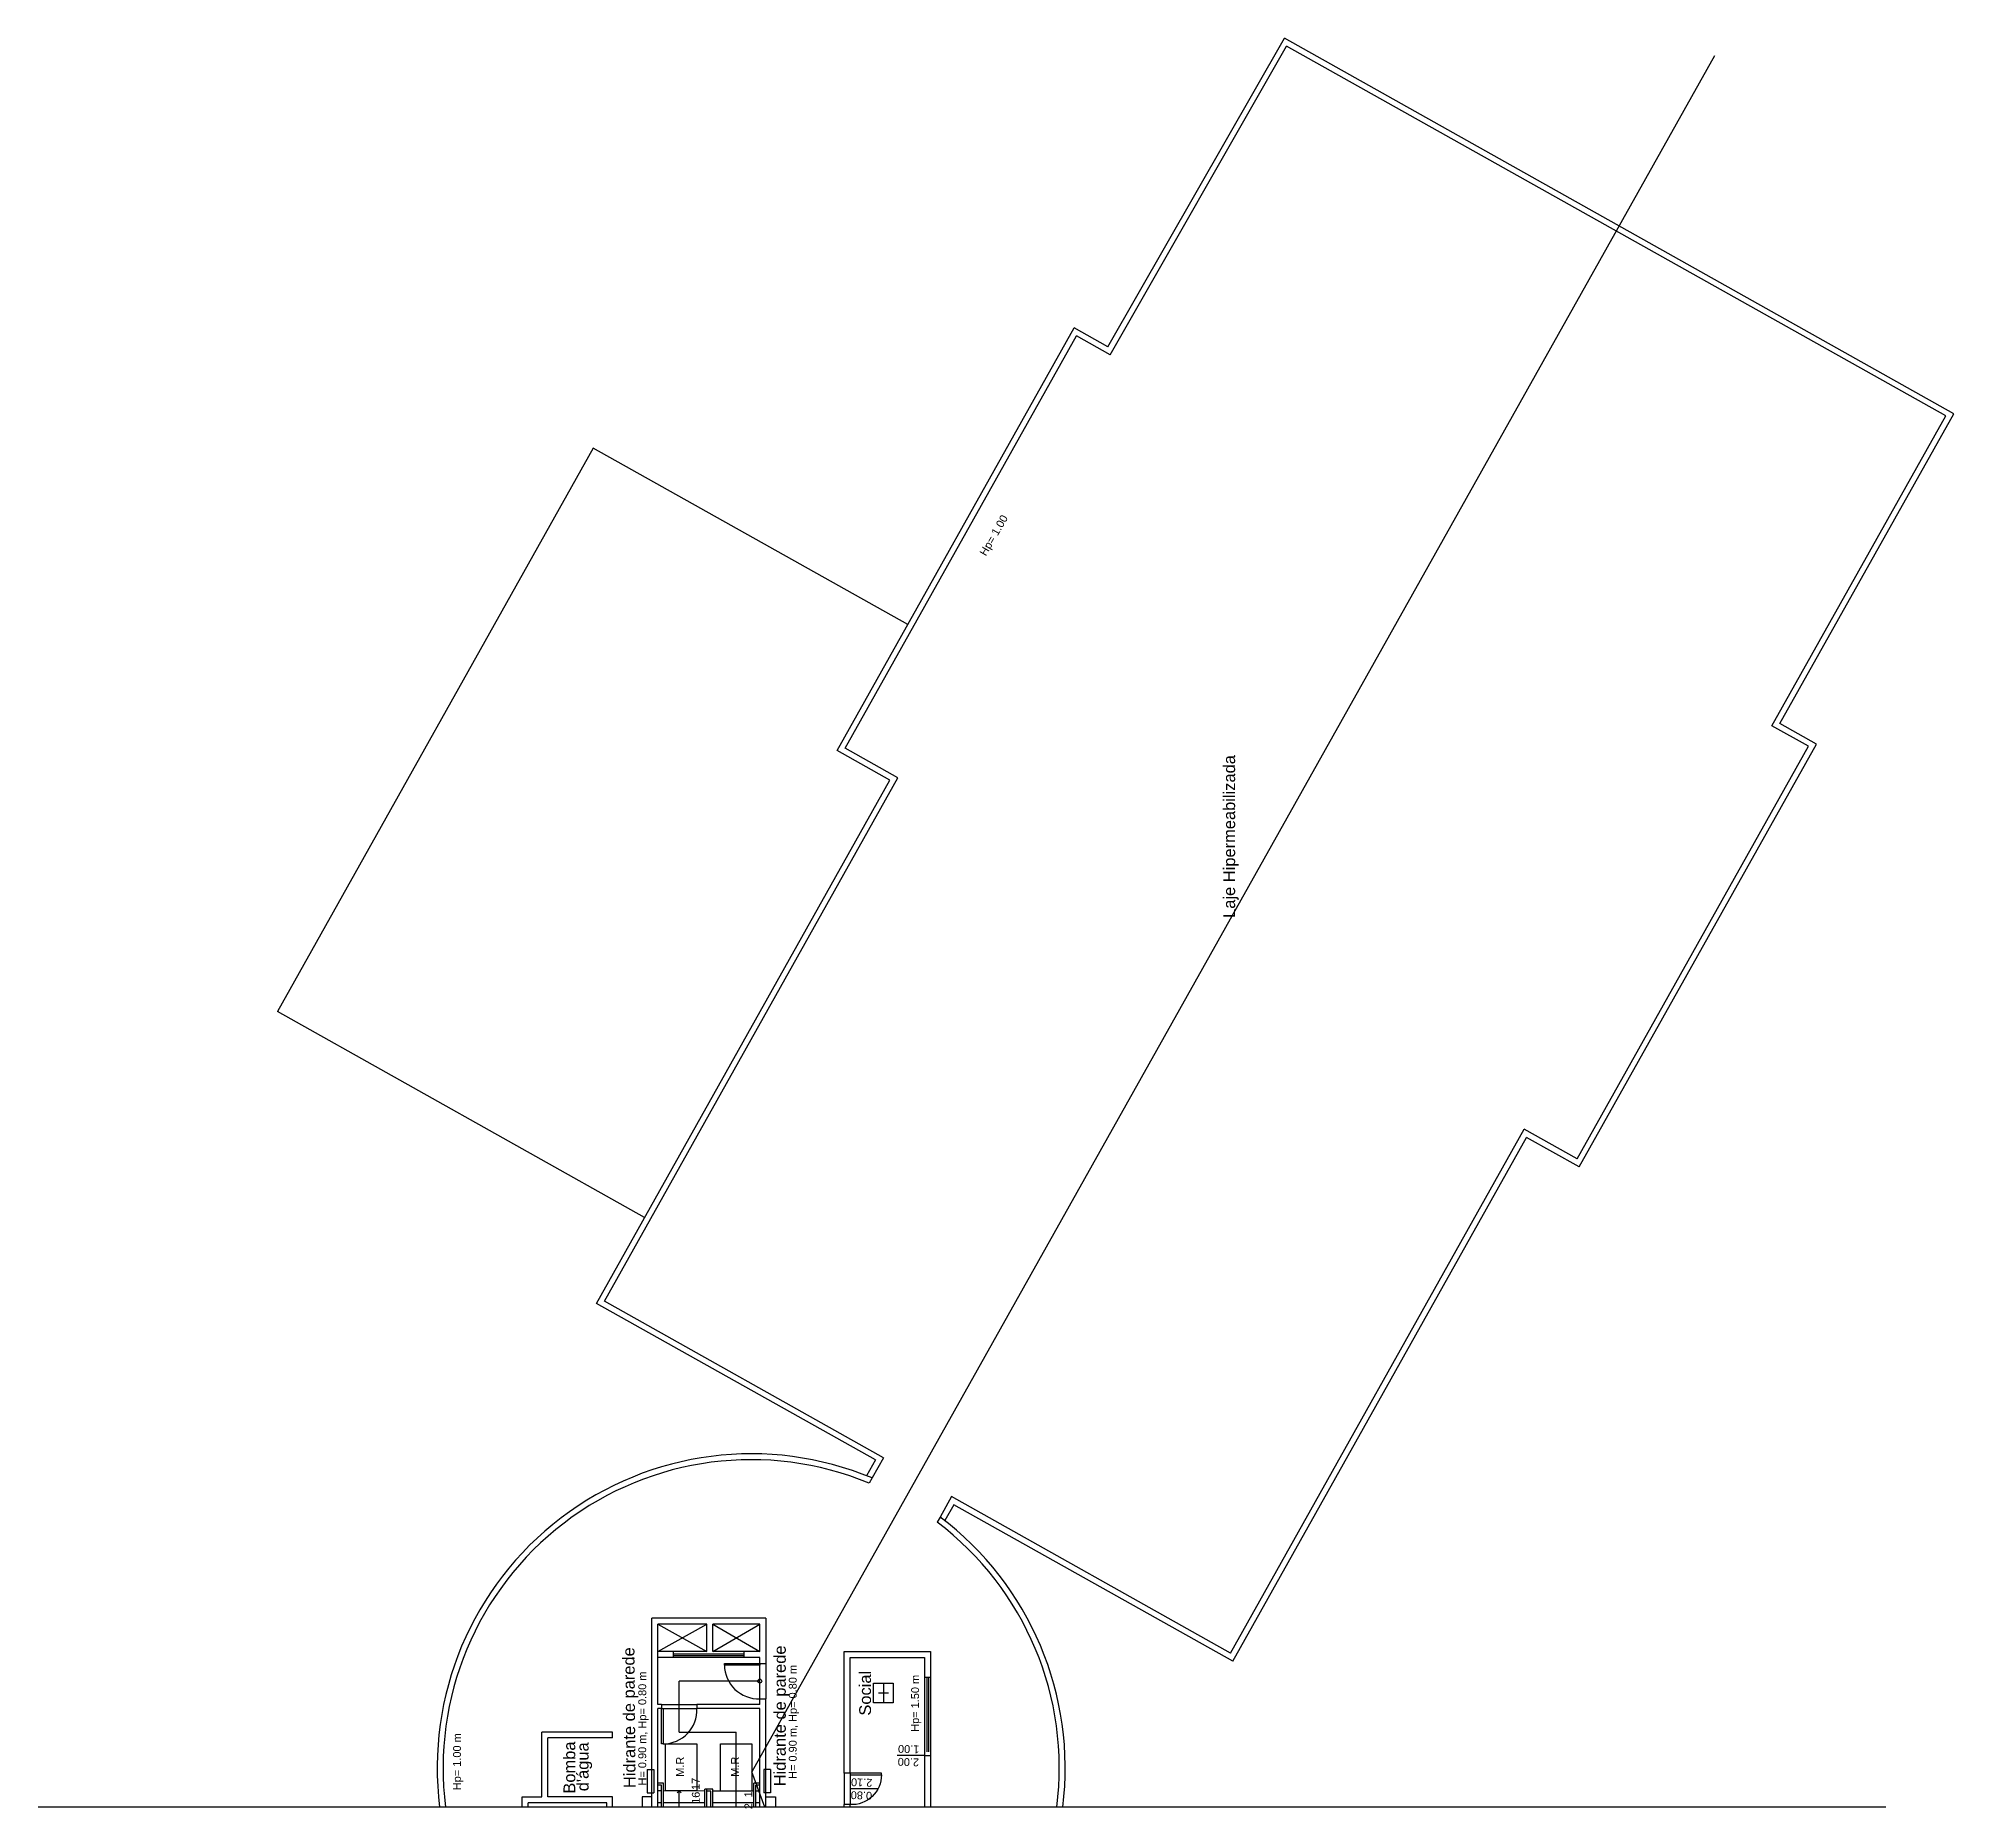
# Model space of a CAD drawing. Header units: millimetres. Extents: x -210 to 1173, y -437 to 320.
# Drawn here: x 862.56 to 911.36, y -375.88 to -330.79 of the extents above; entities that cross this region are included whole.
import ezdxf
from ezdxf.enums import TextEntityAlignment as Align

# ---------------------------------------------------------------- set-up
doc = ezdxf.new("R2010")
doc.units = ezdxf.units.MM
doc.header["$LTSCALE"] = 0.3
for name, pattern in [('DASHDOTX2', [50.8, 25.4, -12.7, 0, -12.7]), ('DASHED2', [9.525, 6.35, -3.175]), ('LTYPE_6', [168.75, 112.5, -28.125, 0, -28.125])]:
    doc.linetypes.add(name, pattern=pattern)
for name, color, linetype in [('CORTE', 6, 'Continuous'), ('COTAS', 1, 'Continuous'), ('ESQUADRIAS', 3, 'Continuous'), ('LAYER_0', 6, 'Continuous'), ('LINHA DE CORTE', 6, 'DASHDOTX2'), ('PISO', 1, 'Continuous'), ('PROJEÇÃO', 1, 'DASHED2'), ('TEXTOS', 2, 'Continuous'), ('VISTA', 2, 'Continuous')]:
    doc.layers.add(name, color=color, linetype=linetype)
doc.styles.add('2MM 1_100', font='ARIAL.TTF', dxfattribs={"height": 0.2})
doc.styles.add('3MM 1_100', font='ARIAL.TTF', dxfattribs={"height": 0.3})

msp = doc.modelspace()

# ---------------------------------------------------------------- linework, layer by layer
for p, q in [((905.259, -331.232), (880.737, -374.948)), ((881.068, -375.844), (880.737, -374.948)), ((909.626, -375.844), (862.558, -375.844))]:
    msp.add_line(p, q)
at = {"layer": 'CORTE'}
for p, q in [((878.189, -375.844), (878.189, -371.033)), ((881.089, -371.034), (878.189, -371.033)), ((878.339, -372.033), (878.339, -371.183)), ((879.589, -371.184), (878.339, -371.183)), ((878.339, -371.183), (879.589, -371.884)), ((878.339, -371.883), (879.589, -371.184)), ((879.589, -371.884), (879.589, -371.184)), ((879.739, -371.884), (879.739, -371.184)), ((880.939, -371.184), (879.739, -371.184)), ((879.739, -371.884), (880.939, -371.184)), ((879.739, -371.184), (880.939, -371.884)), ((880.939, -371.884), (880.939, -371.184)), ((881.089, -371.034), (881.089, -371.034)), ((881.089, -371.034), (881.089, -372.184)), ((879.589, -371.884), (878.339, -371.883)), ((878.339, -373.233), (878.339, -372.033)), ((880.939, -372.034), (878.339, -372.033)), ((880.939, -371.884), (879.739, -371.884)), ((880.939, -372.184), (880.939, -372.034)), ((883.089, -371.881), (885.289, -371.881)), ((883.089, -374.981), (883.089, -371.884)), ((883.239, -372.031), (885.139, -372.031)), ((883.239, -374.981), (883.239, -372.034)), ((885.139, -372.031), (885.139, -375.844)), ((885.289, -371.884), (885.289, -375.844)), ((878.439, -373.233), (878.339, -373.233)), ((880.939, -373.234), (879.339, -373.233)), ((880.939, -373.234), (880.939, -373.084)), ((881.089, -375.844), (881.089, -373.084)), ((878.439, -373.333), (878.339, -373.333)), ((878.339, -375.844), (878.339, -373.333)), ((880.939, -373.334), (879.339, -373.333)), ((880.939, -375.844), (880.939, -373.334)), ((875.389, -375.583), (875.389, -373.933)), ((877.189, -373.933), (875.389, -373.933)), ((875.539, -375.583), (875.539, -374.083)), ((877.189, -374.083), (875.539, -374.083)), ((877.039, -374.083), (877.039, -374.083)), ((877.189, -374.083), (877.189, -373.933)), ((878.069, -374.884), (878.069, -375.484)), ((878.069, -374.884), (878.239, -374.884)), ((878.239, -374.884), (878.239, -375.484)), ((881.209, -374.884), (881.039, -374.884)), ((881.039, -374.884), (881.039, -375.484)), ((881.209, -374.884), (881.209, -375.484)), ((883.239, -374.981), (883.089, -374.981)), ((874.889, -375.844), (874.889, -375.583)), ((874.889, -375.583), (875.389, -375.583)), ((875.039, -375.844), (875.039, -375.733)), ((877.039, -375.733), (875.039, -375.733)), ((877.189, -375.583), (875.539, -375.583)), ((877.039, -375.833), (877.039, -375.733)), ((877.189, -375.833), (877.189, -375.583)), ((877.189, -375.733), (877.189, -375.583)), ((878.069, -375.484), (878.239, -375.484)), ((881.209, -375.484), (881.039, -375.484)), ((877.039, -375.833), (877.189, -375.833)), ((883.089, -375.844), (883.089, -375.781)), ((883.239, -375.781), (883.089, -375.781)), ((883.239, -375.844), (883.239, -375.781))]:
    msp.add_line(p, q, dxfattribs=at)
for points in [[(878.189, -375.844), (878.189, -375.584), (877.939, -375.584), (877.939, -375.844)], [(881.089, -375.844), (881.089, -375.584), (881.339, -375.584), (881.339, -375.844)]]:
    msp.add_lwpolyline(points, dxfattribs=at)
at = {"layer": 'COTAS'}
for p, q in [((880.939, -372.634), (878.889, -372.633)), ((878.889, -373.933), (878.889, -372.633)), ((878.889, -373.933), (880.339, -373.934)), ((880.339, -375.844), (880.339, -373.934)), ((878.889, -375.433), (878.838, -375.483)), ((878.889, -375.433), (878.938, -375.483)), ((878.889, -375.844), (878.889, -375.433))]:
    msp.add_line(p, q, dxfattribs=at)
at = {"layer": 'COTAS', "extrusion": (1.53053e-12, -7.02945e-13, -1)}
for p, q in [((885.139, -374.531), (884.436, -374.531)), ((883.942, -375.381), (883.239, -375.381))]:
    msp.add_line(p, q, dxfattribs=at)
at = {"layer": 'COTAS'}
msp.add_circle((880.939, -372.634), 0.05, dxfattribs=at)
at = {"layer": 'ESQUADRIAS'}
for points in [[(880.939, -372.184), (880.939, -372.224), (880.039, -372.224), (880.039, -372.184)], [(878.439, -373.333), (878.479, -373.333), (878.479, -374.233), (878.439, -374.233)]]:
    msp.add_lwpolyline(points, close=True, dxfattribs=at)
at = {"layer": 'ESQUADRIAS', "extrusion": (7.44691e-21, 1.22461e-16, -1)}
msp.add_lwpolyline([(-883.239, -374.981), (-883.239, -375.021), (-884.039, -375.021), (-884.039, -374.981)], close=True, dxfattribs=at)
at = {"layer": 'ESQUADRIAS', "extrusion": (-3.08254e-21, 1.22461e-16, -1)}
msp.add_lwpolyline([(-876.239, -375.844), (-876.239, -375.833), (-877.039, -375.833), (-877.039, -375.846)], dxfattribs=at)
at = {"layer": 'LAYER_0', "color": 15, "linetype": 'LTYPE_6'}
for p, q in [((884.089, -372.684), (884.089, -373.184)), ((883.961, -372.934), (884.214, -372.934))]:
    msp.add_line(p, q, dxfattribs=at)
at = {"layer": 'LINHA DE CORTE'}
for p, q in [((880.939, -372.184), (881.089, -372.184)), ((878.439, -373.233), (878.439, -373.333)), ((879.339, -373.233), (879.339, -373.333)), ((880.939, -373.084), (881.089, -373.084))]:
    msp.add_line(p, q, dxfattribs=at)
at = {"layer": 'PISO'}
for p, q in [((876.698, -341.231), (868.652, -355.579)), ((884.707, -345.722), (876.698, -341.231)), ((878.004, -360.824), (868.652, -355.579)), ((880.939, -373.084), (880.939, -372.184)), ((881.089, -372.184), (881.089, -373.084)), ((878.439, -373.233), (879.339, -373.233)), ((878.439, -373.333), (879.339, -373.333)), ((883.089, -374.981), (883.089, -375.781)), ((883.239, -374.981), (883.239, -375.781)), ((878.439, -375.433), (878.339, -375.433)), ((879.539, -375.434), (878.489, -375.433)), ((877.039, -375.833), (877.039, -375.846)), ((877.189, -375.833), (877.189, -375.844))]:
    msp.add_line(p, q, dxfattribs=at)
for points in [[(883.839, -373.184), (883.839, -372.684), (884.339, -372.684), (884.339, -373.184)], [(878.537, -375.433), (878.537, -374.233), (879.337, -374.233), (879.337, -375.433)], [(879.937, -375.434), (879.937, -374.234), (880.737, -374.234), (880.737, -375.434)]]:
    msp.add_lwpolyline(points, close=True, dxfattribs=at)
for centre, start, end in [((880.903, -372.22), 180.2167, 272.3852), ((878.476, -373.369), 270.2167, 2.3852)]:
    msp.add_arc(centre, 0.864, start, end, dxfattribs=at)
at = {"layer": 'PISO', "extrusion": (1.53053e-12, -7.02945e-13, -1)}
msp.add_arc((-883.278, -375.021, 0), 0.761, 180.0035, 272.9411, dxfattribs=at)
at = {"layer": 'PROJEÇÃO'}
for p, q in [((878.739, -372.033), (878.739, -371.883)), ((878.739, -371.938), (880.539, -371.939)), ((878.739, -371.978), (880.539, -371.979)), ((880.539, -372.034), (880.539, -371.884)), ((885.139, -372.531), (885.289, -372.531)), ((885.194, -372.531), (885.194, -374.531)), ((885.234, -372.531), (885.234, -374.531)), ((885.139, -374.531), (885.289, -374.531)), ((878.439, -375.733), (878.339, -375.733)), ((879.539, -375.734), (878.489, -375.733))]:
    msp.add_line(p, q, dxfattribs=at)
at = {"layer": 'VISTA'}
for p, q in [((889.809, -338.644), (894.303, -330.789)), ((911.355, -340.351), (894.303, -330.789)), ((889.865, -338.847), (894.36, -330.992)), ((911.151, -340.408), (894.36, -330.992)), ((882.909, -348.929), (888.948, -338.161)), ((889.809, -338.644), (888.948, -338.161)), ((883.113, -348.872), (889.005, -338.365)), ((889.865, -338.847), (889.005, -338.365)), ((906.725, -348.3), (911.151, -340.408)), ((906.929, -348.242), (911.355, -340.351)), ((907.654, -348.821), (906.725, -348.3)), ((907.858, -348.764), (906.926, -348.241)), ((907.858, -348.764), (906.929, -348.242)), ((884.456, -349.625), (883.113, -348.872)), ((901.759, -359.333), (907.654, -348.821)), ((901.817, -359.537), (907.858, -348.764)), ((884.252, -349.683), (882.909, -348.929)), ((876.775, -363.015), (884.252, -349.683)), ((876.98, -362.958), (884.456, -349.625)), ((892.931, -371.924), (900.415, -358.578)), ((901.759, -359.333), (900.415, -358.578)), ((892.988, -372.128), (900.472, -358.783)), ((901.817, -359.537), (900.472, -358.783)), ((883.885, -367), (876.775, -363.015)), ((884.089, -366.943), (876.98, -362.958)), ((884.089, -366.943), (883.799, -367.46)), ((883.885, -367), (883.659, -367.403)), ((883.799, -367.46), (883.725, -367.592)), ((885.822, -367.935), (885.534, -368.455)), ((885.88, -368.14), (885.655, -368.547)), ((892.931, -371.924), (885.822, -367.935)), ((892.988, -372.128), (885.88, -368.14)), ((885.534, -368.455), (885.461, -368.587)), ((878.489, -375.233), (878.339, -375.233)), ((878.489, -375.844), (878.489, -375.233)), ((880.939, -375.234), (880.789, -375.234)), ((880.789, -375.844), (880.789, -375.234)), ((878.439, -375.283), (878.339, -375.283)), ((878.439, -375.844), (878.439, -375.283)), ((879.589, -375.384), (879.539, -375.384)), ((879.539, -375.844), (879.539, -375.384)), ((879.589, -375.844), (879.589, -375.384)), ((879.739, -375.384), (879.589, -375.384)), ((879.689, -375.434), (879.589, -375.434)), ((879.689, -375.844), (879.689, -375.434)), ((879.739, -375.844), (879.739, -375.384)), ((880.789, -375.434), (879.739, -375.434)), ((880.789, -375.734), (879.739, -375.734)), ((880.939, -375.284), (880.839, -375.284)), ((880.839, -375.844), (880.839, -375.284)), ((880.939, -375.434), (880.839, -375.434)), ((880.939, -375.734), (880.839, -375.734))]:
    msp.add_line(p, q, dxfattribs=at)
for radius, start, end in [(8, 67.3646, 187.1808), (7.85, 67.4915, 187.3187), (7.85, 352.6813, 52.8482), (8, 352.8192, 53.002)]:
    msp.add_arc((880.72, -374.844), radius, start, end, dxfattribs=at)

# ---------------------------------------------------------------- texts
at = {"layer": 'TEXTOS'}
for s, height, rotation, style, p in [('Hp= 1.00', 0.2, 59.9707, '2MM 1_100', (886.897, -343.448)), ('Laje Hipermeabilizada', 0.3, 90, '3MM 1_100', (892.899, -351.12)), ('Hidrante de parede', 0.3, 90.4898, '3MM 1_100', (877.61, -373.566)), ('Hidrante de parede', 0.3, 90, '3MM 1_100', (881.451, -373.52)), ('H= 0.90 m, Hp= 0.80 m', 0.2, 90, '2MM 1_100', (881.778, -373.674)), ('H= 0.90 m, Hp= 0.80 m', 0.2, 90, '2MM 1_100', (877.945, -373.842)), ('Social', 0.3, 90, '3MM 1_100', (883.622, -372.943)), ('Hp= 1.50 m', 0.2, 90, '2MM 1_100', (884.895, -373.2)), ('Hp= 1.00 m', 0.2, 90, '2MM 1_100', (873.225, -374.688)), ('Bomba ', 0.3, 90, '3MM 1_100', (876.088, -374.779)), ("d'água", 0.3, 90, '3MM 1_100', (876.427, -374.817)), ('1.00', 0.2, 177.9904, '2MM 1_100', (884.732, -374.367)), ('M.R', 0.2, 90, '2MM 1_100', (878.907, -374.815)), ('M.R', 0.2, 90, '2MM 1_100', (880.307, -374.815)), ('2.00', 0.2, 177.9904, '2MM 1_100', (884.725, -374.697)), ('17', 0.2, 90, '2MM 1_100', (879.306, -375.251)), ('2.10', 0.2, 177.9904, '2MM 1_100', (883.535, -375.217)), ('16', 0.2, 90, '2MM 1_100', (879.309, -375.606)), ('1', 0.2, 90, '2MM 1_100', (880.648, -375.52)), ('0.80', 0.2, 177.9904, '2MM 1_100', (883.528, -375.547)), ('2', 0.2, 90, '2MM 1_100', (880.648, -375.82))]:
    msp.add_text(s, height=height, rotation=rotation, dxfattribs=dict(at, style=style)).set_placement(p, align=Align.MIDDLE_CENTER)

doc.saveas('drawing.dxf')
